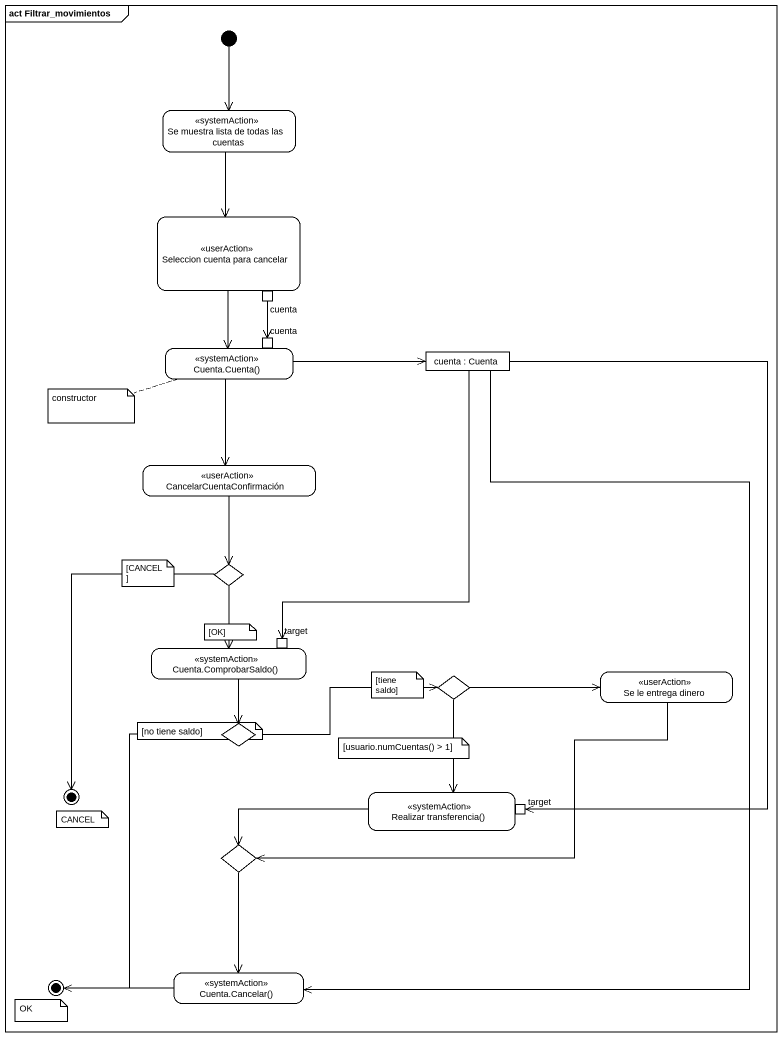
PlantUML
@startuml
mainframe act Filtrar_movimientos
hide empty description
state "Se muestra lista de todas las cuentas" as Se_muestra_lista_de_todas <<systemAction>>
state "Seleccion cuenta para cancelar" as Seleccion_cuenta_para <<userAction>> {
  state cuenta <<outputPin>>
}
state "Cuenta.Cuenta()" as Cuenta_Cuenta <<systemAction>> {
  state "cuenta" as cuenta_2 <<inputPin>>
}
state "cuenta : Cuenta" as cuenta_3 <<object>>
state CancelarCuentaConfirmación <<userAction>>
state choice1 <<choice>>
state "Cuenta.ComprobarSaldo()" as Cuenta_ComprobarSaldo <<systemAction>> {
  state target <<inputPin>>
}
state choice2 <<choice>>
state "Se le entrega dinero" as Se_le_entrega_dinero <<userAction>>
state choice3 <<choice>>
state final1 <<end>>
state "Realizar transferencia()" as Realizar_transferencia <<systemAction>> {
  state "target" as target_2 <<inputPin>>
}
state choice4 <<choice>>
state "Cuenta.Cancelar()" as Cuenta_Cancelar <<systemAction>>
state final2 <<end>>
[*] --> Se_muestra_lista_de_todas
Se_muestra_lista_de_todas --> Seleccion_cuenta_para
Seleccion_cuenta_para --> Cuenta_Cuenta
cuenta --> cuenta_2
Cuenta_Cuenta -right-> cuenta_3
Cuenta_Cuenta --> CancelarCuentaConfirmación
cuenta_3 --> target
cuenta_3 --> target_2
cuenta_3 --> Cuenta_Cancelar
CancelarCuentaConfirmación --> choice1
choice1 --> Cuenta_ComprobarSaldo
choice1 --> final1
Cuenta_ComprobarSaldo --> choice3
choice2 -right-> Se_le_entrega_dinero
choice2 --> Realizar_transferencia
Se_le_entrega_dinero -left-> choice4
choice3 -right-> choice2
choice3 --> final2
Realizar_transferencia -left-> choice4
choice4 --> Cuenta_Cancelar
Cuenta_Cancelar -left-> final2
note left of Cuenta_Cuenta : constructor
note as N2
  [CANCEL]
end note
note as N3
  [OK]
end note
note as N4
  [tiene saldo]
end note
note as N5
  [no tiene saldo]
end note
note as N6
  [usuario.numCuentas() > 1]
end note
note as N7
  CANCEL
end note
note as N8
  OK
end note
@enduml
